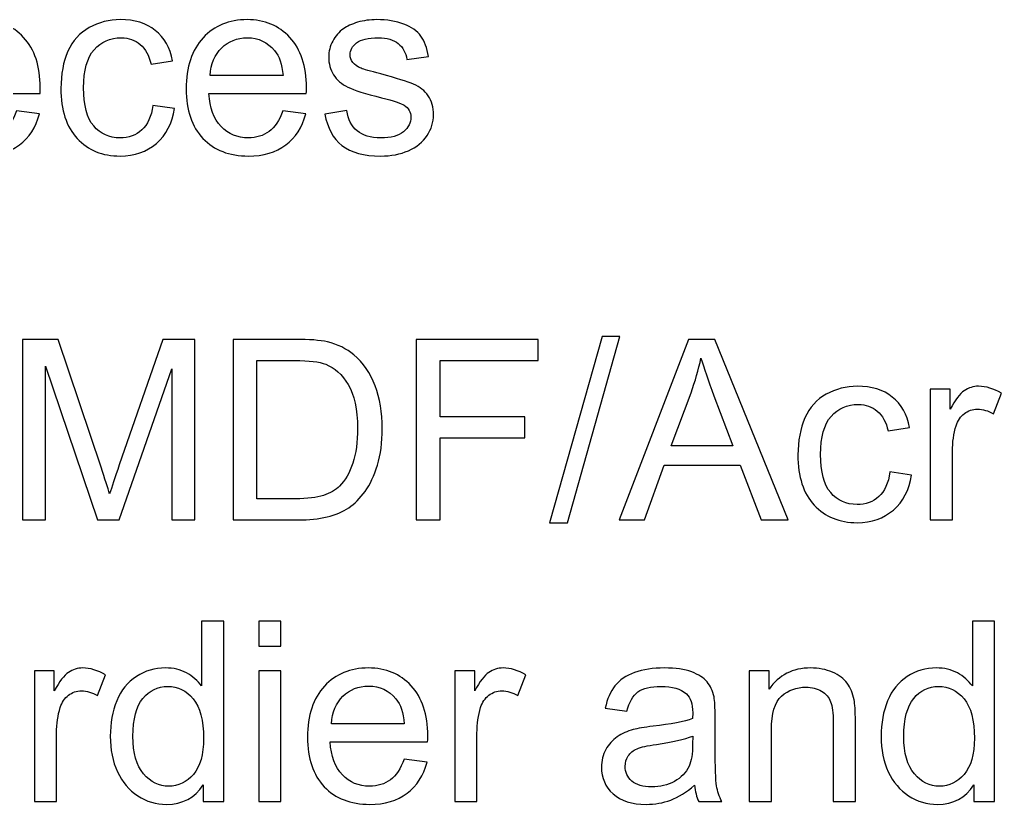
# Model space of a CAD drawing. Header units: centimetres. Extents: x 31 to 203, y -110 to 27.
# Drawn here: x 73.52 to 83.41, y -72.66 to -64.76 of the extents above; entities that cross this region are included whole.
import ezdxf

# ---------------------------------------------------------------- set-up
doc = ezdxf.new("R2010")
doc.units = ezdxf.units.CM
doc.header["$MEASUREMENT"] = 0
doc.layers.add('Layer 1', color=7, linetype='Continuous')

msp = doc.modelspace()

# ---------------------------------------------------------------- linework, layer by layer
at = {"layer": 'Layer 1', "color": 250}
for points, knots in [([(73.48792, -65.67489), (73.48792, -65.67489), (73.71906, -65.70537), (73.71906, -65.70537), (73.68308, -65.83957), (73.61577, -65.94413), (73.51755, -66.01821), (73.41934, -66.0923), (73.29403, -66.12955), (73.14121, -66.12955), (72.94902, -66.12955), (72.79662, -66.07028), (72.68401, -65.95175), (72.5714, -65.83364), (72.5151, -65.66727), (72.5151, -65.45349), (72.5151, -65.23251), (72.57183, -65.06063), (72.6857, -64.93871), (72.79958, -64.81637), (72.94732, -64.75541), (73.12893, -64.75541), (73.30462, -64.75541), (73.44813, -64.8151), (73.55946, -64.9349), (73.6708, -65.05471), (73.72668, -65.22319), (73.72668, -65.44036), (73.72668, -65.45349), (73.72626, -65.47338), (73.72541, -65.49963), (73.72541, -65.49963), (72.7437, -65.49963), (72.7437, -65.49963), (72.75217, -65.64399), (72.79281, -65.7549), (72.86647, -65.83152), (72.9397, -65.90815), (73.03157, -65.94667), (73.14121, -65.94667), (73.22291, -65.94667), (73.29276, -65.92508), (73.35034, -65.8819), (73.40833, -65.83872), (73.45405, -65.76972), (73.48792, -65.67489)], [0, 0, 0, 0, 0.0666667, 0.0666667, 0.0666667, 0.1333333, 0.1333333, 0.1333333, 0.2, 0.2, 0.2, 0.2666667, 0.2666667, 0.2666667, 0.3333333, 0.3333333, 0.3333333, 0.4, 0.4, 0.4, 0.4666667, 0.4666667, 0.4666667, 0.5333333, 0.5333333, 0.5333333, 0.6, 0.6, 0.6, 0.6666667, 0.6666667, 0.6666667, 0.7333333, 0.7333333, 0.7333333, 0.8, 0.8, 0.8, 0.8666667, 0.8666667, 0.8666667, 0.9333333, 0.9333333, 0.9333333, 1, 1, 1, 1]), ([(74.86248, -65.61901), (74.86248, -65.61901), (75.08092, -65.64949), (75.08092, -65.64949), (75.05679, -65.79977), (74.99583, -65.91704), (74.89719, -66.00213), (74.79856, -66.08722), (74.67706, -66.12955), (74.53355, -66.12955), (74.35363, -66.12955), (74.20885, -66.07071), (74.09963, -65.95302), (73.98999, -65.83533), (73.93538, -65.66685), (73.93538, -65.44756), (73.93538, -65.30532), (73.95909, -65.18128), (74.00608, -65.0746), (74.05307, -64.96835), (74.12461, -64.88834), (74.22113, -64.83542), (74.31723, -64.78208), (74.42179, -64.75541), (74.53524, -64.75541), (74.67791, -64.75541), (74.79517, -64.79139), (74.88576, -64.86378), (74.97678, -64.93617), (75.0352, -65.03904), (75.0606, -65.17197), (75.0606, -65.17197), (74.8447, -65.20499), (74.8447, -65.20499), (74.82396, -65.11651), (74.78755, -65.05005), (74.73463, -65.00518), (74.68214, -64.96073), (74.61864, -64.93829), (74.54413, -64.93829), (74.43153, -64.93829), (74.34009, -64.97851), (74.26939, -65.05894), (74.19912, -65.1398), (74.16398, -65.2668), (74.16398, -65.44121), (74.16398, -65.61816), (74.19785, -65.74643), (74.26558, -65.82644), (74.33374, -65.90645), (74.42221, -65.94667), (74.53101, -65.94667), (74.61906, -65.94667), (74.6923, -65.92), (74.75072, -65.86624), (74.80956, -65.8129), (74.84682, -65.73035), (74.86248, -65.61901)], [0, 0, 0, 0, 0.0526316, 0.0526316, 0.0526316, 0.1052632, 0.1052632, 0.1052632, 0.1578947, 0.1578947, 0.1578947, 0.2105263, 0.2105263, 0.2105263, 0.2631579, 0.2631579, 0.2631579, 0.3157895, 0.3157895, 0.3157895, 0.3684211, 0.3684211, 0.3684211, 0.4210526, 0.4210526, 0.4210526, 0.4736842, 0.4736842, 0.4736842, 0.5263158, 0.5263158, 0.5263158, 0.5789474, 0.5789474, 0.5789474, 0.6315789, 0.6315789, 0.6315789, 0.6842105, 0.6842105, 0.6842105, 0.7368421, 0.7368421, 0.7368421, 0.7894737, 0.7894737, 0.7894737, 0.8421053, 0.8421053, 0.8421053, 0.8947368, 0.8947368, 0.8947368, 0.9473684, 0.9473684, 0.9473684, 1, 1, 1, 1]), ([(76.17058, -65.67489), (76.17058, -65.67489), (76.40172, -65.70537), (76.40172, -65.70537), (76.36574, -65.83957), (76.29843, -65.94413), (76.20021, -66.01821), (76.102, -66.0923), (75.97669, -66.12955), (75.82387, -66.12955), (75.63168, -66.12955), (75.47928, -66.07028), (75.36667, -65.95175), (75.25406, -65.83364), (75.19776, -65.66727), (75.19776, -65.45349), (75.19776, -65.23251), (75.25449, -65.06063), (75.36836, -64.93871), (75.48224, -64.81637), (75.62998, -64.75541), (75.81159, -64.75541), (75.98728, -64.75541), (76.13079, -64.8151), (76.24212, -64.9349), (76.35346, -65.05471), (76.40934, -65.22319), (76.40934, -65.44036), (76.40934, -65.45349), (76.40892, -65.47338), (76.40807, -65.49963), (76.40807, -65.49963), (75.42636, -65.49963), (75.42636, -65.49963), (75.43483, -65.64399), (75.47547, -65.7549), (75.54913, -65.83152), (75.62236, -65.90815), (75.71423, -65.94667), (75.82387, -65.94667), (75.90557, -65.94667), (75.97542, -65.92508), (76.033, -65.8819), (76.09099, -65.83872), (76.13671, -65.76972), (76.17058, -65.67489)], [0, 0, 0, 0, 0.0666667, 0.0666667, 0.0666667, 0.1333333, 0.1333333, 0.1333333, 0.2, 0.2, 0.2, 0.2666667, 0.2666667, 0.2666667, 0.3333333, 0.3333333, 0.3333333, 0.4, 0.4, 0.4, 0.4666667, 0.4666667, 0.4666667, 0.5333333, 0.5333333, 0.5333333, 0.6, 0.6, 0.6, 0.6666667, 0.6666667, 0.6666667, 0.7333333, 0.7333333, 0.7333333, 0.8, 0.8, 0.8, 0.8666667, 0.8666667, 0.8666667, 0.9333333, 0.9333333, 0.9333333, 1, 1, 1, 1]), ([(76.59518, -65.70791), (76.59518, -65.70791), (76.81616, -65.67235), (76.81616, -65.67235), (76.82844, -65.76083), (76.86315, -65.82856), (76.91988, -65.87597), (76.9766, -65.92296), (77.05619, -65.94667), (77.15779, -65.94667), (77.26066, -65.94667), (77.33686, -65.92593), (77.38681, -65.88402), (77.43634, -65.84253), (77.46132, -65.79342), (77.46132, -65.73712), (77.46132, -65.68674), (77.43888, -65.64695), (77.39443, -65.61816), (77.36311, -65.59827), (77.28691, -65.57329), (77.16583, -65.54239), (77.00243, -65.50132), (76.8894, -65.46576), (76.8259, -65.43571), (76.76282, -65.40523), (76.71498, -65.36374), (76.68239, -65.3104), (76.64979, -65.25748), (76.63328, -65.19864), (76.63328, -65.13429), (76.63328, -65.07545), (76.64683, -65.02126), (76.6735, -64.97131), (76.70059, -64.92136), (76.737, -64.87987), (76.78314, -64.84685), (76.81785, -64.82145), (76.86527, -64.79986), (76.92496, -64.78208), (76.98507, -64.7643), (77.04899, -64.75541), (77.11757, -64.75541), (77.22087, -64.75541), (77.31146, -64.77023), (77.38935, -64.80028), (77.46767, -64.82992), (77.52524, -64.87056), (77.5625, -64.92136), (77.59933, -64.97258), (77.62515, -65.04074), (77.63912, -65.12625), (77.63912, -65.12625), (77.42068, -65.15673), (77.42068, -65.15673), (77.41094, -65.08815), (77.38216, -65.03439), (77.33474, -64.99586), (77.28733, -64.95734), (77.22044, -64.93829), (77.13366, -64.93829), (77.03164, -64.93829), (76.9584, -64.95522), (76.9148, -64.98909), (76.87119, -65.02296), (76.84918, -65.06275), (76.84918, -65.10805), (76.84918, -65.13683), (76.85807, -65.16308), (76.87627, -65.18636), (76.89448, -65.21007), (76.92284, -65.22997), (76.96179, -65.24563), (76.98422, -65.2541), (77.04942, -65.27315), (77.15864, -65.30278), (77.31612, -65.34469), (77.42618, -65.3794), (77.48884, -65.40607), (77.55149, -65.43274), (77.6006, -65.47211), (77.63616, -65.52291), (77.67214, -65.57414), (77.68992, -65.63764), (77.68992, -65.71384), (77.68992, -65.78792), (77.66833, -65.85777), (77.62473, -65.92339), (77.58112, -65.989), (77.51847, -66.0398), (77.43677, -66.07579), (77.35464, -66.11177), (77.26193, -66.12955), (77.15864, -66.12955), (76.98761, -66.12955), (76.8568, -66.09399), (76.76705, -66.02329), (76.67731, -65.95217), (76.62016, -65.84719), (76.59518, -65.70791)], [0, 0, 0, 0, 0.030303, 0.030303, 0.030303, 0.0606061, 0.0606061, 0.0606061, 0.0909091, 0.0909091, 0.0909091, 0.1212121, 0.1212121, 0.1212121, 0.1515152, 0.1515152, 0.1515152, 0.1818182, 0.1818182, 0.1818182, 0.2121212, 0.2121212, 0.2121212, 0.2424242, 0.2424242, 0.2424242, 0.2727273, 0.2727273, 0.2727273, 0.3030303, 0.3030303, 0.3030303, 0.3333333, 0.3333333, 0.3333333, 0.3636364, 0.3636364, 0.3636364, 0.3939394, 0.3939394, 0.3939394, 0.4242424, 0.4242424, 0.4242424, 0.4545455, 0.4545455, 0.4545455, 0.4848485, 0.4848485, 0.4848485, 0.5151515, 0.5151515, 0.5151515, 0.5454545, 0.5454545, 0.5454545, 0.5757576, 0.5757576, 0.5757576, 0.6060606, 0.6060606, 0.6060606, 0.6363636, 0.6363636, 0.6363636, 0.6666667, 0.6666667, 0.6666667, 0.6969697, 0.6969697, 0.6969697, 0.7272727, 0.7272727, 0.7272727, 0.7575758, 0.7575758, 0.7575758, 0.7878788, 0.7878788, 0.7878788, 0.8181818, 0.8181818, 0.8181818, 0.8484848, 0.8484848, 0.8484848, 0.8787879, 0.8787879, 0.8787879, 0.9090909, 0.9090909, 0.9090909, 0.9393939, 0.9393939, 0.9393939, 0.969697, 0.969697, 0.969697, 1, 1, 1, 1]), ([(75.43906, -65.31675), (75.43906, -65.31675), (76.17312, -65.31675), (76.17312, -65.31675), (76.16338, -65.20584), (76.13502, -65.12286), (76.08888, -65.06741), (76.01818, -64.98147), (75.92589, -64.93829), (75.81286, -64.93829), (75.71042, -64.93829), (75.62448, -64.97258), (75.55463, -65.04116), (75.4852, -65.10974), (75.44668, -65.2016), (75.43906, -65.31675)], [0, 0, 0, 0, 0.2, 0.2, 0.2, 0.4, 0.4, 0.4, 0.6, 0.6, 0.6, 0.8, 0.8, 0.8, 1, 1, 1, 1]), ([(78.85965, -69.82531), (78.85965, -69.82531), (79.38797, -67.94571), (79.38797, -67.94571), (79.38797, -67.94571), (79.56789, -67.94571), (79.56789, -67.94571), (79.56789, -67.94571), (79.03957, -69.82531), (79.03957, -69.82531), (79.03957, -69.82531), (78.85965, -69.82531), (78.85965, -69.82531)], [0, 0, 0, 0, 0.25, 0.25, 0.25, 0.5, 0.5, 0.5, 0.75, 0.75, 0.75, 1, 1, 1, 1]), ([(73.54851, -69.79483), (73.54851, -69.79483), (73.54851, -67.97619), (73.54851, -67.97619), (73.54851, -67.97619), (73.90919, -67.97619), (73.90919, -67.97619), (73.90919, -67.97619), (74.3393, -69.26355), (74.3393, -69.26355), (74.37909, -69.38335), (74.40788, -69.4731), (74.42608, -69.53279), (74.44682, -69.46675), (74.47942, -69.36938), (74.52345, -69.24111), (74.52345, -69.24111), (74.96117, -67.97619), (74.96117, -67.97619), (74.96117, -67.97619), (75.28333, -67.97619), (75.28333, -67.97619), (75.28333, -67.97619), (75.28333, -69.79483), (75.28333, -69.79483), (75.28333, -69.79483), (75.05219, -69.79483), (75.05219, -69.79483), (75.05219, -69.79483), (75.05219, -68.27337), (75.05219, -68.27337), (75.05219, -68.27337), (74.52133, -69.79483), (74.52133, -69.79483), (74.52133, -69.79483), (74.30458, -69.79483), (74.30458, -69.79483), (74.30458, -69.79483), (73.77965, -68.24543), (73.77965, -68.24543), (73.77965, -68.24543), (73.77965, -69.79483), (73.77965, -69.79483), (73.77965, -69.79483), (73.54851, -69.79483), (73.54851, -69.79483)], [0, 0, 0, 0, 0.0666667, 0.0666667, 0.0666667, 0.1333333, 0.1333333, 0.1333333, 0.2, 0.2, 0.2, 0.2666667, 0.2666667, 0.2666667, 0.3333333, 0.3333333, 0.3333333, 0.4, 0.4, 0.4, 0.4666667, 0.4666667, 0.4666667, 0.5333333, 0.5333333, 0.5333333, 0.6, 0.6, 0.6, 0.6666667, 0.6666667, 0.6666667, 0.7333333, 0.7333333, 0.7333333, 0.8, 0.8, 0.8, 0.8666667, 0.8666667, 0.8666667, 0.9333333, 0.9333333, 0.9333333, 1, 1, 1, 1]), ([(75.66941, -69.79483), (75.66941, -69.79483), (75.66941, -67.97619), (75.66941, -67.97619), (75.66941, -67.97619), (76.29594, -67.97619), (76.29594, -67.97619), (76.43734, -67.97619), (76.54529, -67.98466), (76.61979, -68.00201), (76.72393, -68.02614), (76.81283, -68.06975), (76.88649, -68.1324), (76.98259, -68.21368), (77.05413, -68.31697), (77.10155, -68.44313), (77.14938, -68.56928), (77.17309, -68.71364), (77.17309, -68.87577), (77.17309, -69.01378), (77.157, -69.13612), (77.12483, -69.2428), (77.09266, -69.34948), (77.05117, -69.43796), (77.00079, -69.50781), (76.94999, -69.57766), (76.89496, -69.63269), (76.83485, -69.67249), (76.77516, -69.7127), (76.70277, -69.74318), (76.6181, -69.76393), (76.53301, -69.78467), (76.43564, -69.79483), (76.32558, -69.79483), (76.32558, -69.79483), (75.66941, -69.79483), (75.66941, -69.79483)], [0, 0, 0, 0, 0.0833333, 0.0833333, 0.0833333, 0.1666667, 0.1666667, 0.1666667, 0.25, 0.25, 0.25, 0.3333333, 0.3333333, 0.3333333, 0.4166667, 0.4166667, 0.4166667, 0.5, 0.5, 0.5, 0.5833333, 0.5833333, 0.5833333, 0.6666667, 0.6666667, 0.6666667, 0.75, 0.75, 0.75, 0.8333333, 0.8333333, 0.8333333, 0.9166667, 0.9166667, 0.9166667, 1, 1, 1, 1]), ([(77.51641, -69.79483), (77.51641, -69.79483), (77.51641, -67.97619), (77.51641, -67.97619), (77.51641, -67.97619), (78.74323, -67.97619), (78.74323, -67.97619), (78.74323, -67.97619), (78.74323, -68.18955), (78.74323, -68.18955), (78.74323, -68.18955), (77.75771, -68.18955), (77.75771, -68.18955), (77.75771, -68.18955), (77.75771, -68.75597), (77.75771, -68.75597), (77.75771, -68.75597), (78.61115, -68.75597), (78.61115, -68.75597), (78.61115, -68.75597), (78.61115, -68.96933), (78.61115, -68.96933), (78.61115, -68.96933), (77.75771, -68.96933), (77.75771, -68.96933), (77.75771, -68.96933), (77.75771, -69.79483), (77.75771, -69.79483), (77.75771, -69.79483), (77.51641, -69.79483), (77.51641, -69.79483)], [0, 0, 0, 0, 0.1, 0.1, 0.1, 0.2, 0.2, 0.2, 0.3, 0.3, 0.3, 0.4, 0.4, 0.4, 0.5, 0.5, 0.5, 0.6, 0.6, 0.6, 0.7, 0.7, 0.7, 0.8, 0.8, 0.8, 0.9, 0.9, 0.9, 1, 1, 1, 1]), ([(79.56154, -69.79483), (79.56154, -69.79483), (80.25919, -67.97619), (80.25919, -67.97619), (80.25919, -67.97619), (80.52378, -67.97619), (80.52378, -67.97619), (80.52378, -67.97619), (81.26419, -69.79483), (81.26419, -69.79483), (81.26419, -69.79483), (80.99029, -69.79483), (80.99029, -69.79483), (80.99029, -69.79483), (80.77989, -69.24365), (80.77989, -69.24365), (80.77989, -69.24365), (80.01408, -69.24365), (80.01408, -69.24365), (80.01408, -69.24365), (79.81681, -69.79483), (79.81681, -69.79483), (79.81681, -69.79483), (79.56154, -69.79483), (79.56154, -69.79483)], [0, 0, 0, 0, 0.125, 0.125, 0.125, 0.25, 0.25, 0.25, 0.375, 0.375, 0.375, 0.5, 0.5, 0.5, 0.625, 0.625, 0.625, 0.75, 0.75, 0.75, 0.875, 0.875, 0.875, 1, 1, 1, 1]), ([(75.91071, -69.58147), (75.91071, -69.58147), (76.29848, -69.58147), (76.29848, -69.58147), (76.41829, -69.58147), (76.51227, -69.57046), (76.58042, -69.54803), (76.64858, -69.52559), (76.70277, -69.49426), (76.74341, -69.45362), (76.80013, -69.39647), (76.84458, -69.31943), (76.87633, -69.22291), (76.90808, -69.12639), (76.92417, -69.00955), (76.92417, -68.87196), (76.92417, -68.68146), (76.89284, -68.53499), (76.83061, -68.43254), (76.76838, -68.3301), (76.69261, -68.26152), (76.60328, -68.2268), (76.53894, -68.20183), (76.43522, -68.18955), (76.29213, -68.18955), (76.29213, -68.18955), (75.91071, -68.18955), (75.91071, -68.18955), (75.91071, -68.18955), (75.91071, -69.58147), (75.91071, -69.58147)], [0, 0, 0, 0, 0.1, 0.1, 0.1, 0.2, 0.2, 0.2, 0.3, 0.3, 0.3, 0.4, 0.4, 0.4, 0.5, 0.5, 0.5, 0.6, 0.6, 0.6, 0.7, 0.7, 0.7, 0.8, 0.8, 0.8, 0.9, 0.9, 0.9, 1, 1, 1, 1]), ([(80.08478, -69.04807), (80.08478, -69.04807), (80.70454, -69.04807), (80.70454, -69.04807), (80.70454, -69.04807), (80.51489, -68.54388), (80.51489, -68.54388), (80.45774, -68.39063), (80.41456, -68.26406), (80.3845, -68.16415), (80.35952, -68.28268), (80.32608, -68.3991), (80.28417, -68.51425), (80.28417, -68.51425), (80.08478, -69.04807), (80.08478, -69.04807)], [0, 0, 0, 0, 0.2, 0.2, 0.2, 0.4, 0.4, 0.4, 0.6, 0.6, 0.6, 0.8, 0.8, 0.8, 1, 1, 1, 1]), ([(82.28823, -69.31223), (82.28823, -69.31223), (82.50667, -69.34271), (82.50667, -69.34271), (82.48254, -69.49299), (82.42158, -69.61026), (82.32294, -69.69535), (82.22431, -69.78044), (82.10281, -69.82277), (81.9593, -69.82277), (81.77938, -69.82277), (81.6346, -69.76393), (81.52538, -69.64624), (81.41574, -69.52855), (81.36113, -69.36007), (81.36113, -69.14078), (81.36113, -68.99854), (81.38484, -68.8745), (81.43183, -68.76782), (81.47882, -68.66157), (81.55036, -68.58156), (81.64688, -68.52864), (81.74298, -68.4753), (81.84754, -68.44863), (81.96099, -68.44863), (82.10366, -68.44863), (82.22092, -68.48461), (82.31151, -68.557), (82.40253, -68.62939), (82.46095, -68.73226), (82.48635, -68.86519), (82.48635, -68.86519), (82.27045, -68.89821), (82.27045, -68.89821), (82.24971, -68.80973), (82.2133, -68.74327), (82.16038, -68.6984), (82.10789, -68.65395), (82.04439, -68.63151), (81.96988, -68.63151), (81.85728, -68.63151), (81.76584, -68.67173), (81.69514, -68.75216), (81.62487, -68.83302), (81.58973, -68.96002), (81.58973, -69.13443), (81.58973, -69.31138), (81.6236, -69.43965), (81.69133, -69.51966), (81.75949, -69.59967), (81.84796, -69.63989), (81.95676, -69.63989), (82.04481, -69.63989), (82.11805, -69.61322), (82.17647, -69.55946), (82.23531, -69.50612), (82.27257, -69.42357), (82.28823, -69.31223)], [0, 0, 0, 0, 0.0526316, 0.0526316, 0.0526316, 0.1052632, 0.1052632, 0.1052632, 0.1578947, 0.1578947, 0.1578947, 0.2105263, 0.2105263, 0.2105263, 0.2631579, 0.2631579, 0.2631579, 0.3157895, 0.3157895, 0.3157895, 0.3684211, 0.3684211, 0.3684211, 0.4210526, 0.4210526, 0.4210526, 0.4736842, 0.4736842, 0.4736842, 0.5263158, 0.5263158, 0.5263158, 0.5789474, 0.5789474, 0.5789474, 0.6315789, 0.6315789, 0.6315789, 0.6842105, 0.6842105, 0.6842105, 0.7368421, 0.7368421, 0.7368421, 0.7894737, 0.7894737, 0.7894737, 0.8421053, 0.8421053, 0.8421053, 0.8947368, 0.8947368, 0.8947368, 0.9473684, 0.9473684, 0.9473684, 1, 1, 1, 1]), ([(82.69463, -69.79483), (82.69463, -69.79483), (82.69463, -68.47657), (82.69463, -68.47657), (82.69463, -68.47657), (82.89529, -68.47657), (82.89529, -68.47657), (82.89529, -68.47657), (82.89529, -68.6785), (82.89529, -68.6785), (82.94651, -68.58494), (82.99393, -68.52314), (83.03753, -68.4935), (83.08113, -68.46345), (83.12897, -68.44863), (83.18104, -68.44863), (83.25639, -68.44863), (83.33302, -68.47234), (83.41091, -68.51933), (83.41091, -68.51933), (83.33132, -68.72549), (83.33132, -68.72549), (83.27714, -68.69501), (83.22295, -68.67977), (83.16876, -68.67977), (83.12008, -68.67977), (83.07648, -68.69459), (83.03795, -68.7238), (82.99943, -68.75301), (82.97191, -68.79365), (82.9554, -68.84572), (82.93043, -68.92488), (82.91815, -69.01166), (82.91815, -69.10607), (82.91815, -69.10607), (82.91815, -69.79483), (82.91815, -69.79483), (82.91815, -69.79483), (82.69463, -69.79483), (82.69463, -69.79483)], [0, 0, 0, 0, 0.0769231, 0.0769231, 0.0769231, 0.1538462, 0.1538462, 0.1538462, 0.2307692, 0.2307692, 0.2307692, 0.3076923, 0.3076923, 0.3076923, 0.3846154, 0.3846154, 0.3846154, 0.4615385, 0.4615385, 0.4615385, 0.5384615, 0.5384615, 0.5384615, 0.6153846, 0.6153846, 0.6153846, 0.6923077, 0.6923077, 0.6923077, 0.7692308, 0.7692308, 0.7692308, 0.8461538, 0.8461538, 0.8461538, 0.9230769, 0.9230769, 0.9230769, 1, 1, 1, 1]), ([(75.36757, -72.63244), (75.36757, -72.63244), (75.36757, -72.46522), (75.36757, -72.46522), (75.28417, -72.59519), (75.16141, -72.66038), (74.99927, -72.66038), (74.89428, -72.66038), (74.79776, -72.63159), (74.71013, -72.5736), (74.62208, -72.51602), (74.55392, -72.43517), (74.50524, -72.33187), (74.45698, -72.22816), (74.43285, -72.1092), (74.43285, -71.97458), (74.43285, -71.84335), (74.45486, -71.72439), (74.49847, -71.61729), (74.54249, -71.51061), (74.60811, -71.42848), (74.69574, -71.37175), (74.78295, -71.3146), (74.88116, -71.28624), (74.98911, -71.28624), (75.0687, -71.28624), (75.13939, -71.30317), (75.2012, -71.33662), (75.26301, -71.37006), (75.31338, -71.41409), (75.35233, -71.46785), (75.35233, -71.46785), (75.35233, -70.8138), (75.35233, -70.8138), (75.35233, -70.8138), (75.57585, -70.8138), (75.57585, -70.8138), (75.57585, -70.8138), (75.57585, -72.63244), (75.57585, -72.63244), (75.57585, -72.63244), (75.36757, -72.63244), (75.36757, -72.63244)], [0, 0, 0, 0, 0.0714286, 0.0714286, 0.0714286, 0.1428571, 0.1428571, 0.1428571, 0.2142857, 0.2142857, 0.2142857, 0.2857143, 0.2857143, 0.2857143, 0.3571429, 0.3571429, 0.3571429, 0.4285714, 0.4285714, 0.4285714, 0.5, 0.5, 0.5, 0.5714286, 0.5714286, 0.5714286, 0.6428571, 0.6428571, 0.6428571, 0.7142857, 0.7142857, 0.7142857, 0.7857143, 0.7857143, 0.7857143, 0.8571429, 0.8571429, 0.8571429, 0.9285714, 0.9285714, 0.9285714, 1, 1, 1, 1]), ([(75.92933, -71.0678), (75.92933, -71.0678), (75.92933, -70.8138), (75.92933, -70.8138), (75.92933, -70.8138), (76.15285, -70.8138), (76.15285, -70.8138), (76.15285, -70.8138), (76.15285, -71.0678), (76.15285, -71.0678), (76.15285, -71.0678), (75.92933, -71.0678), (75.92933, -71.0678)], [0, 0, 0, 0, 0.25, 0.25, 0.25, 0.5, 0.5, 0.5, 0.75, 0.75, 0.75, 1, 1, 1, 1]), ([(83.13403, -72.63244), (83.13403, -72.63244), (83.13403, -72.46522), (83.13403, -72.46522), (83.05063, -72.59519), (82.92787, -72.66038), (82.76573, -72.66038), (82.66074, -72.66038), (82.56422, -72.63159), (82.47659, -72.5736), (82.38854, -72.51602), (82.32038, -72.43517), (82.2717, -72.33187), (82.22344, -72.22816), (82.19931, -72.1092), (82.19931, -71.97458), (82.19931, -71.84335), (82.22132, -71.72439), (82.26493, -71.61729), (82.30895, -71.51061), (82.37457, -71.42848), (82.4622, -71.37175), (82.54941, -71.3146), (82.64762, -71.28624), (82.75557, -71.28624), (82.83516, -71.28624), (82.90585, -71.30317), (82.96766, -71.33662), (83.02947, -71.37006), (83.07984, -71.41409), (83.11879, -71.46785), (83.11879, -71.46785), (83.11879, -70.8138), (83.11879, -70.8138), (83.11879, -70.8138), (83.34231, -70.8138), (83.34231, -70.8138), (83.34231, -70.8138), (83.34231, -72.63244), (83.34231, -72.63244), (83.34231, -72.63244), (83.13403, -72.63244), (83.13403, -72.63244)], [0, 0, 0, 0, 0.0714286, 0.0714286, 0.0714286, 0.1428571, 0.1428571, 0.1428571, 0.2142857, 0.2142857, 0.2142857, 0.2857143, 0.2857143, 0.2857143, 0.3571429, 0.3571429, 0.3571429, 0.4285714, 0.4285714, 0.4285714, 0.5, 0.5, 0.5, 0.5714286, 0.5714286, 0.5714286, 0.6428571, 0.6428571, 0.6428571, 0.7142857, 0.7142857, 0.7142857, 0.7857143, 0.7857143, 0.7857143, 0.8571429, 0.8571429, 0.8571429, 0.9285714, 0.9285714, 0.9285714, 1, 1, 1, 1]), ([(73.66831, -72.63244), (73.66831, -72.63244), (73.66831, -71.31418), (73.66831, -71.31418), (73.66831, -71.31418), (73.86897, -71.31418), (73.86897, -71.31418), (73.86897, -71.31418), (73.86897, -71.51611), (73.86897, -71.51611), (73.92019, -71.42255), (73.96761, -71.36075), (74.01121, -71.33111), (74.05481, -71.30106), (74.10265, -71.28624), (74.15472, -71.28624), (74.23007, -71.28624), (74.3067, -71.30995), (74.38459, -71.35694), (74.38459, -71.35694), (74.305, -71.5631), (74.305, -71.5631), (74.25082, -71.53262), (74.19663, -71.51738), (74.14244, -71.51738), (74.09376, -71.51738), (74.05016, -71.5322), (74.01163, -71.56141), (73.97311, -71.59062), (73.94559, -71.63126), (73.92908, -71.68333), (73.90411, -71.76249), (73.89183, -71.84927), (73.89183, -71.94368), (73.89183, -71.94368), (73.89183, -72.63244), (73.89183, -72.63244), (73.89183, -72.63244), (73.66831, -72.63244), (73.66831, -72.63244)], [0, 0, 0, 0, 0.0769231, 0.0769231, 0.0769231, 0.1538462, 0.1538462, 0.1538462, 0.2307692, 0.2307692, 0.2307692, 0.3076923, 0.3076923, 0.3076923, 0.3846154, 0.3846154, 0.3846154, 0.4615385, 0.4615385, 0.4615385, 0.5384615, 0.5384615, 0.5384615, 0.6153846, 0.6153846, 0.6153846, 0.6923077, 0.6923077, 0.6923077, 0.7692308, 0.7692308, 0.7692308, 0.8461538, 0.8461538, 0.8461538, 0.9230769, 0.9230769, 0.9230769, 1, 1, 1, 1]), ([(75.92933, -72.63244), (75.92933, -72.63244), (75.92933, -71.31418), (75.92933, -71.31418), (75.92933, -71.31418), (76.15285, -71.31418), (76.15285, -71.31418), (76.15285, -71.31418), (76.15285, -72.63244), (76.15285, -72.63244), (76.15285, -72.63244), (75.92933, -72.63244), (75.92933, -72.63244)], [0, 0, 0, 0, 0.25, 0.25, 0.25, 0.5, 0.5, 0.5, 0.75, 0.75, 0.75, 1, 1, 1, 1]), ([(77.39279, -72.20572), (77.39279, -72.20572), (77.62393, -72.2362), (77.62393, -72.2362), (77.58795, -72.3704), (77.52064, -72.47496), (77.42242, -72.54904), (77.32421, -72.62313), (77.1989, -72.66038), (77.04608, -72.66038), (76.85389, -72.66038), (76.70149, -72.60111), (76.58888, -72.48258), (76.47627, -72.36447), (76.41997, -72.1981), (76.41997, -71.98432), (76.41997, -71.76334), (76.4767, -71.59146), (76.59057, -71.46954), (76.70445, -71.3472), (76.85219, -71.28624), (77.0338, -71.28624), (77.20949, -71.28624), (77.353, -71.34593), (77.46433, -71.46573), (77.57567, -71.58554), (77.63155, -71.75402), (77.63155, -71.97119), (77.63155, -71.98432), (77.63113, -72.00421), (77.63028, -72.03046), (77.63028, -72.03046), (76.64857, -72.03046), (76.64857, -72.03046), (76.65704, -72.17482), (76.69768, -72.28573), (76.77134, -72.36235), (76.84457, -72.43898), (76.93644, -72.4775), (77.04608, -72.4775), (77.12778, -72.4775), (77.19763, -72.45591), (77.25521, -72.41273), (77.3132, -72.36955), (77.35892, -72.30055), (77.39279, -72.20572)], [0, 0, 0, 0, 0.0666667, 0.0666667, 0.0666667, 0.1333333, 0.1333333, 0.1333333, 0.2, 0.2, 0.2, 0.2666667, 0.2666667, 0.2666667, 0.3333333, 0.3333333, 0.3333333, 0.4, 0.4, 0.4, 0.4666667, 0.4666667, 0.4666667, 0.5333333, 0.5333333, 0.5333333, 0.6, 0.6, 0.6, 0.6666667, 0.6666667, 0.6666667, 0.7333333, 0.7333333, 0.7333333, 0.8, 0.8, 0.8, 0.8666667, 0.8666667, 0.8666667, 0.9333333, 0.9333333, 0.9333333, 1, 1, 1, 1]), ([(77.90375, -72.63244), (77.90375, -72.63244), (77.90375, -71.31418), (77.90375, -71.31418), (77.90375, -71.31418), (78.10441, -71.31418), (78.10441, -71.31418), (78.10441, -71.31418), (78.10441, -71.51611), (78.10441, -71.51611), (78.15563, -71.42255), (78.20305, -71.36075), (78.24665, -71.33111), (78.29025, -71.30106), (78.33809, -71.28624), (78.39016, -71.28624), (78.46551, -71.28624), (78.54214, -71.30995), (78.62003, -71.35694), (78.62003, -71.35694), (78.54044, -71.5631), (78.54044, -71.5631), (78.48626, -71.53262), (78.43207, -71.51738), (78.37788, -71.51738), (78.3292, -71.51738), (78.2856, -71.5322), (78.24707, -71.56141), (78.20855, -71.59062), (78.18103, -71.63126), (78.16452, -71.68333), (78.13955, -71.76249), (78.12727, -71.84927), (78.12727, -71.94368), (78.12727, -71.94368), (78.12727, -72.63244), (78.12727, -72.63244), (78.12727, -72.63244), (77.90375, -72.63244), (77.90375, -72.63244)], [0, 0, 0, 0, 0.0769231, 0.0769231, 0.0769231, 0.1538462, 0.1538462, 0.1538462, 0.2307692, 0.2307692, 0.2307692, 0.3076923, 0.3076923, 0.3076923, 0.3846154, 0.3846154, 0.3846154, 0.4615385, 0.4615385, 0.4615385, 0.5384615, 0.5384615, 0.5384615, 0.6153846, 0.6153846, 0.6153846, 0.6923077, 0.6923077, 0.6923077, 0.7692308, 0.7692308, 0.7692308, 0.8461538, 0.8461538, 0.8461538, 0.9230769, 0.9230769, 0.9230769, 1, 1, 1, 1]), ([(80.31887, -72.46734), (80.2359, -72.53804), (80.15589, -72.58757), (80.07926, -72.61678), (80.00264, -72.64599), (79.92051, -72.66038), (79.83246, -72.66038), (79.68768, -72.66038), (79.57634, -72.62524), (79.49845, -72.55455), (79.42056, -72.48427), (79.38161, -72.3941), (79.38161, -72.28446), (79.38161, -72.22011), (79.39643, -72.16127), (79.42564, -72.10793), (79.45527, -72.05459), (79.49379, -72.01226), (79.54121, -71.98008), (79.58904, -71.94791), (79.64238, -71.92336), (79.70207, -71.90685), (79.7461, -71.89542), (79.81256, -71.88441), (79.90104, -71.8734), (80.08138, -71.85224), (80.21473, -71.82641), (80.29982, -71.79678), (80.30067, -71.7663), (80.30109, -71.74683), (80.30109, -71.73878), (80.30109, -71.64819), (80.27992, -71.58427), (80.23759, -71.54701), (80.18044, -71.49664), (80.09535, -71.47166), (79.98274, -71.47166), (79.87733, -71.47166), (79.79944, -71.49029), (79.74949, -71.52712), (79.69911, -71.56395), (79.66228, -71.62914), (79.63815, -71.72312), (79.63815, -71.72312), (79.41971, -71.69264), (79.41971, -71.69264), (79.43961, -71.59908), (79.4722, -71.52331), (79.51792, -71.46573), (79.56364, -71.40816), (79.62968, -71.36413), (79.71604, -71.33281), (79.80198, -71.3019), (79.90231, -71.28624), (80.01576, -71.28624), (80.12837, -71.28624), (80.22023, -71.29936), (80.29093, -71.32603), (80.3612, -71.3527), (80.41327, -71.38572), (80.44629, -71.42594), (80.47931, -71.46616), (80.5026, -71.51696), (80.51614, -71.57834), (80.52334, -71.61644), (80.52715, -71.68502), (80.52715, -71.78366), (80.52715, -71.78366), (80.52715, -72.07999), (80.52715, -72.07999), (80.52715, -72.287), (80.53181, -72.41781), (80.54112, -72.47327), (80.55001, -72.52872), (80.56864, -72.58164), (80.59573, -72.63244), (80.59573, -72.63244), (80.36205, -72.63244), (80.36205, -72.63244), (80.33961, -72.58545), (80.32522, -72.53042), (80.31887, -72.46734)], [0, 0, 0, 0, 0.037037, 0.037037, 0.037037, 0.0740741, 0.0740741, 0.0740741, 0.1111111, 0.1111111, 0.1111111, 0.1481481, 0.1481481, 0.1481481, 0.1851852, 0.1851852, 0.1851852, 0.2222222, 0.2222222, 0.2222222, 0.2592593, 0.2592593, 0.2592593, 0.2962963, 0.2962963, 0.2962963, 0.3333333, 0.3333333, 0.3333333, 0.3703704, 0.3703704, 0.3703704, 0.4074074, 0.4074074, 0.4074074, 0.4444444, 0.4444444, 0.4444444, 0.4814815, 0.4814815, 0.4814815, 0.5185185, 0.5185185, 0.5185185, 0.5555556, 0.5555556, 0.5555556, 0.5925926, 0.5925926, 0.5925926, 0.6296296, 0.6296296, 0.6296296, 0.6666667, 0.6666667, 0.6666667, 0.7037037, 0.7037037, 0.7037037, 0.7407407, 0.7407407, 0.7407407, 0.7777778, 0.7777778, 0.7777778, 0.8148148, 0.8148148, 0.8148148, 0.8518519, 0.8518519, 0.8518519, 0.8888889, 0.8888889, 0.8888889, 0.9259259, 0.9259259, 0.9259259, 0.962963, 0.962963, 0.962963, 1, 1, 1, 1]), ([(80.87047, -72.63244), (80.87047, -72.63244), (80.87047, -71.31418), (80.87047, -71.31418), (80.87047, -71.31418), (81.07113, -71.31418), (81.07113, -71.31418), (81.07113, -71.31418), (81.07113, -71.50129), (81.07113, -71.50129), (81.16765, -71.35778), (81.30735, -71.28624), (81.48981, -71.28624), (81.56939, -71.28624), (81.64221, -71.30063), (81.70867, -71.329), (81.77513, -71.35736), (81.82509, -71.39504), (81.85811, -71.44118), (81.89113, -71.48732), (81.91441, -71.54236), (81.92753, -71.60586), (81.93558, -71.64734), (81.93981, -71.71973), (81.93981, -71.82303), (81.93981, -71.82303), (81.93981, -72.63244), (81.93981, -72.63244), (81.93981, -72.63244), (81.71629, -72.63244), (81.71629, -72.63244), (81.71629, -72.63244), (81.71629, -71.83149), (81.71629, -71.83149), (81.71629, -71.74048), (81.70782, -71.67232), (81.69047, -71.62745), (81.67311, -71.58257), (81.64221, -71.54659), (81.59818, -71.5195), (81.55415, -71.49283), (81.50208, -71.47928), (81.44282, -71.47928), (81.34799, -71.47928), (81.26629, -71.50934), (81.19728, -71.56987), (81.12828, -71.62999), (81.09399, -71.74471), (81.09399, -71.9132), (81.09399, -71.9132), (81.09399, -72.63244), (81.09399, -72.63244), (81.09399, -72.63244), (80.87047, -72.63244), (80.87047, -72.63244)], [0, 0, 0, 0, 0.0555556, 0.0555556, 0.0555556, 0.1111111, 0.1111111, 0.1111111, 0.1666667, 0.1666667, 0.1666667, 0.2222222, 0.2222222, 0.2222222, 0.2777778, 0.2777778, 0.2777778, 0.3333333, 0.3333333, 0.3333333, 0.3888889, 0.3888889, 0.3888889, 0.4444444, 0.4444444, 0.4444444, 0.5, 0.5, 0.5, 0.5555556, 0.5555556, 0.5555556, 0.6111111, 0.6111111, 0.6111111, 0.6666667, 0.6666667, 0.6666667, 0.7222222, 0.7222222, 0.7222222, 0.7777778, 0.7777778, 0.7777778, 0.8333333, 0.8333333, 0.8333333, 0.8888889, 0.8888889, 0.8888889, 0.9444444, 0.9444444, 0.9444444, 1, 1, 1, 1]), ([(74.66145, -71.975), (74.66145, -72.14349), (74.69701, -72.26922), (74.76855, -72.35262), (74.83967, -72.43601), (74.92392, -72.4775), (75.02086, -72.4775), (75.11865, -72.4775), (75.20162, -72.43771), (75.2702, -72.35812), (75.33836, -72.27853), (75.37265, -72.15704), (75.37265, -71.99363), (75.37265, -71.81414), (75.33794, -71.68206), (75.26809, -71.59781), (75.19866, -71.51357), (75.11272, -71.47166), (75.0107, -71.47166), (74.91122, -71.47166), (74.82824, -71.51188), (74.76136, -71.59273), (74.69489, -71.67359), (74.66145, -71.80101), (74.66145, -71.975)], [0, 0, 0, 0, 0.125, 0.125, 0.125, 0.25, 0.25, 0.25, 0.375, 0.375, 0.375, 0.5, 0.5, 0.5, 0.625, 0.625, 0.625, 0.75, 0.75, 0.75, 0.875, 0.875, 0.875, 1, 1, 1, 1]), ([(76.66127, -71.84758), (76.66127, -71.84758), (77.39533, -71.84758), (77.39533, -71.84758), (77.38559, -71.73667), (77.35723, -71.65369), (77.31109, -71.59824), (77.24039, -71.5123), (77.1481, -71.46912), (77.03507, -71.46912), (76.93263, -71.46912), (76.84669, -71.50341), (76.77684, -71.57199), (76.70741, -71.64057), (76.66889, -71.73243), (76.66127, -71.84758)], [0, 0, 0, 0, 0.2, 0.2, 0.2, 0.4, 0.4, 0.4, 0.6, 0.6, 0.6, 0.8, 0.8, 0.8, 1, 1, 1, 1]), ([(82.42791, -71.975), (82.42791, -72.14349), (82.46347, -72.26922), (82.53501, -72.35262), (82.60613, -72.43601), (82.69038, -72.4775), (82.78732, -72.4775), (82.88511, -72.4775), (82.96808, -72.43771), (83.03666, -72.35812), (83.10482, -72.27853), (83.13911, -72.15704), (83.13911, -71.99363), (83.13911, -71.81414), (83.1044, -71.68206), (83.03455, -71.59781), (82.96512, -71.51357), (82.87918, -71.47166), (82.77716, -71.47166), (82.67768, -71.47166), (82.5947, -71.51188), (82.52782, -71.59273), (82.46135, -71.67359), (82.42791, -71.80101), (82.42791, -71.975)], [0, 0, 0, 0, 0.125, 0.125, 0.125, 0.25, 0.25, 0.25, 0.375, 0.375, 0.375, 0.5, 0.5, 0.5, 0.625, 0.625, 0.625, 0.75, 0.75, 0.75, 0.875, 0.875, 0.875, 1, 1, 1, 1]), ([(80.30109, -71.97204), (80.21981, -72.00506), (80.09789, -72.033), (79.93533, -72.05586), (79.84304, -72.06898), (79.77785, -72.0838), (79.73975, -72.10031), (79.70165, -72.11682), (79.67244, -72.14095), (79.6517, -72.17228), (79.63095, -72.20403), (79.62037, -72.23916), (79.62037, -72.27811), (79.62037, -72.33695), (79.64281, -72.38648), (79.6881, -72.42585), (79.7334, -72.46522), (79.79944, -72.48512), (79.88622, -72.48512), (79.97216, -72.48512), (80.04878, -72.46649), (80.11609, -72.42882), (80.18298, -72.39156), (80.23251, -72.34034), (80.26384, -72.27557), (80.28797, -72.22519), (80.29982, -72.15111), (80.29982, -72.05332), (80.29982, -72.05332), (80.30109, -71.97204), (80.30109, -71.97204)], [0, 0, 0, 0, 0.1, 0.1, 0.1, 0.2, 0.2, 0.2, 0.3, 0.3, 0.3, 0.4, 0.4, 0.4, 0.5, 0.5, 0.5, 0.6, 0.6, 0.6, 0.7, 0.7, 0.7, 0.8, 0.8, 0.8, 0.9, 0.9, 0.9, 1, 1, 1, 1])]:
    msp.add_open_spline(points, degree=3, knots=knots, dxfattribs=at)

doc.saveas('drawing.dxf')
